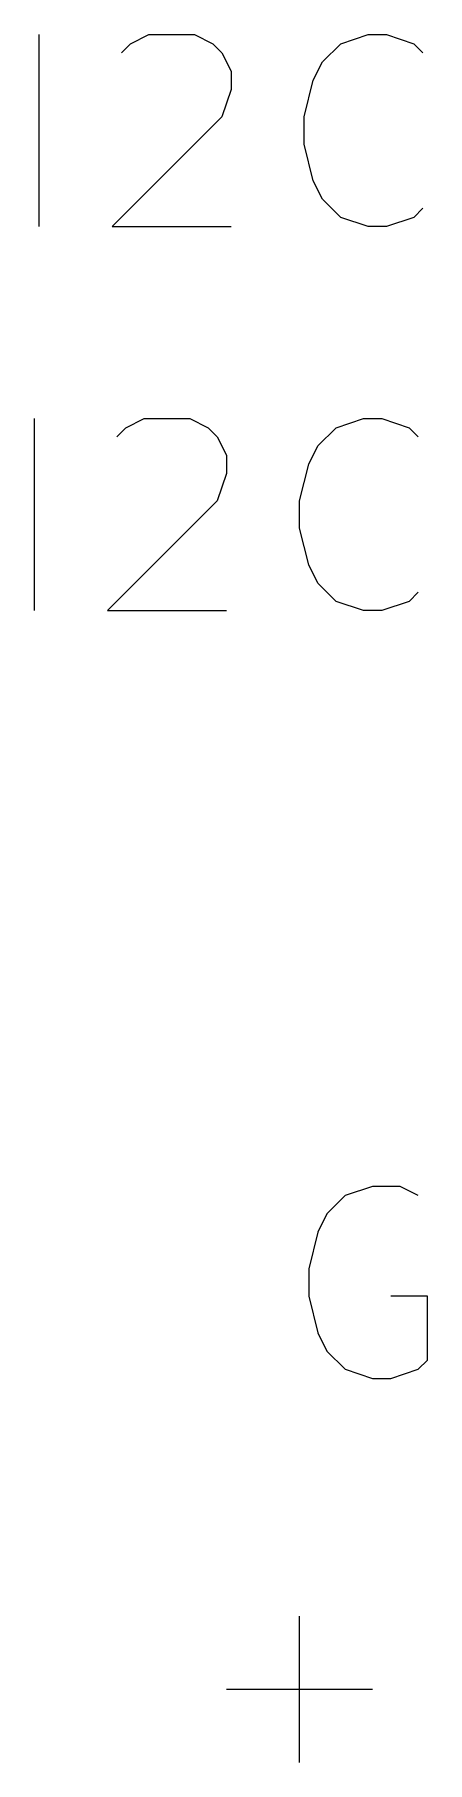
# Model space of a CAD drawing. Extents: x -0.4 to 16.1, y -11.3 to -0.4.
# Drawn here: x 3.6808 to 3.7832, y -4.8496 to -4.3996 of the extents above; entities that cross this region are included whole.
import ezdxf

# ---------------------------------------------------------------- set-up
doc = ezdxf.new("R2010")
doc.units = 0
doc.header["$MEASUREMENT"] = 0
doc.layers.add('GRAY1', color=251, linetype='CONTINUOUS')

msp = doc.modelspace()

# ---------------------------------------------------------------- linework, layer by layer
at = {"layer": 'GRAY1', "linetype": 'CONTINUOUS'}
for p, q in [((3.68199, -4.44956), (3.68199, -4.39956)), ((3.7058, -4.40194), (3.71057, -4.39956)), ((3.71057, -4.39956), (3.72247, -4.39956)), ((3.72247, -4.39956), (3.72723, -4.40194)), ((3.76057, -4.40194), (3.76771, -4.39956)), ((3.76771, -4.39956), (3.77247, -4.39956)), ((3.77247, -4.39956), (3.77961, -4.40194)), ((3.70343, -4.40432), (3.7058, -4.40194)), ((3.72723, -4.40194), (3.72961, -4.40432)), ((3.72961, -4.40432), (3.732, -4.40908)), ((3.7558, -4.4067), (3.76057, -4.40194)), ((3.77961, -4.40194), (3.78199, -4.40432)), ((3.732, -4.40908), (3.732, -4.41385)), ((3.75342, -4.41146), (3.7558, -4.4067)), ((3.732, -4.41385), (3.72961, -4.42099)), ((3.75104, -4.42099), (3.75342, -4.41146)), ((3.72961, -4.42099), (3.70104, -4.44956)), ((3.75104, -4.42813), (3.75104, -4.42099)), ((3.75342, -4.43765), (3.75104, -4.42813)), ((3.7558, -4.44242), (3.75342, -4.43765)), ((3.76057, -4.44718), (3.7558, -4.44242)), ((3.78199, -4.4448), (3.77961, -4.44718)), ((3.70104, -4.44956), (3.732, -4.44956)), ((3.76771, -4.44956), (3.76057, -4.44718)), ((3.77247, -4.44956), (3.76771, -4.44956)), ((3.77961, -4.44718), (3.77247, -4.44956)), ((3.6808, -4.54956), (3.6808, -4.49956)), ((3.70461, -4.50194), (3.70937, -4.49956)), ((3.70937, -4.49956), (3.72128, -4.49956)), ((3.72128, -4.49956), (3.72604, -4.50194)), ((3.75937, -4.50194), (3.76652, -4.49956)), ((3.76652, -4.49956), (3.77128, -4.49956)), ((3.77128, -4.49956), (3.77842, -4.50194)), ((3.70223, -4.50432), (3.70461, -4.50194)), ((3.72604, -4.50194), (3.72842, -4.50432)), ((3.72842, -4.50432), (3.7308, -4.50908)), ((3.75461, -4.5067), (3.75937, -4.50194)), ((3.77842, -4.50194), (3.7808, -4.50432)), ((3.75223, -4.51146), (3.75461, -4.5067)), ((3.7308, -4.50908), (3.7308, -4.51385)), ((3.74985, -4.52099), (3.75223, -4.51146)), ((3.7308, -4.51385), (3.72842, -4.52099)), ((3.72842, -4.52099), (3.69985, -4.54956)), ((3.74985, -4.52813), (3.74985, -4.52099)), ((3.75223, -4.53765), (3.74985, -4.52813)), ((3.75461, -4.54242), (3.75223, -4.53765)), ((3.75937, -4.54718), (3.75461, -4.54242)), ((3.7808, -4.5448), (3.77842, -4.54718)), ((3.76652, -4.54956), (3.75937, -4.54718)), ((3.77842, -4.54718), (3.77128, -4.54956)), ((3.69985, -4.54956), (3.7308, -4.54956)), ((3.77128, -4.54956), (3.76652, -4.54956)), ((3.76176, -4.70194), (3.75699, -4.7067)), ((3.7689, -4.69956), (3.76176, -4.70194)), ((3.77604, -4.69956), (3.7689, -4.69956)), ((3.7808, -4.70194), (3.77604, -4.69956)), ((3.75699, -4.7067), (3.75461, -4.71146)), ((3.75461, -4.71146), (3.75223, -4.72099)), ((3.75223, -4.72099), (3.75223, -4.72813)), ((3.75223, -4.72813), (3.75461, -4.73765)), ((3.78318, -4.72813), (3.77366, -4.72813)), ((3.78318, -4.7448), (3.78318, -4.72813)), ((3.75461, -4.73765), (3.75699, -4.74242)), ((3.75699, -4.74242), (3.76176, -4.74718)), ((3.76176, -4.74718), (3.7689, -4.74956)), ((3.77366, -4.74956), (3.7808, -4.74718)), ((3.7808, -4.74718), (3.78318, -4.7448)), ((3.7689, -4.74956), (3.77366, -4.74956)), ((3.74985, -4.84956), (3.74985, -4.81146)), ((3.7308, -4.83051), (3.7689, -4.83051))]:
    msp.add_line(p, q, dxfattribs=at)

doc.saveas('drawing.dxf')
